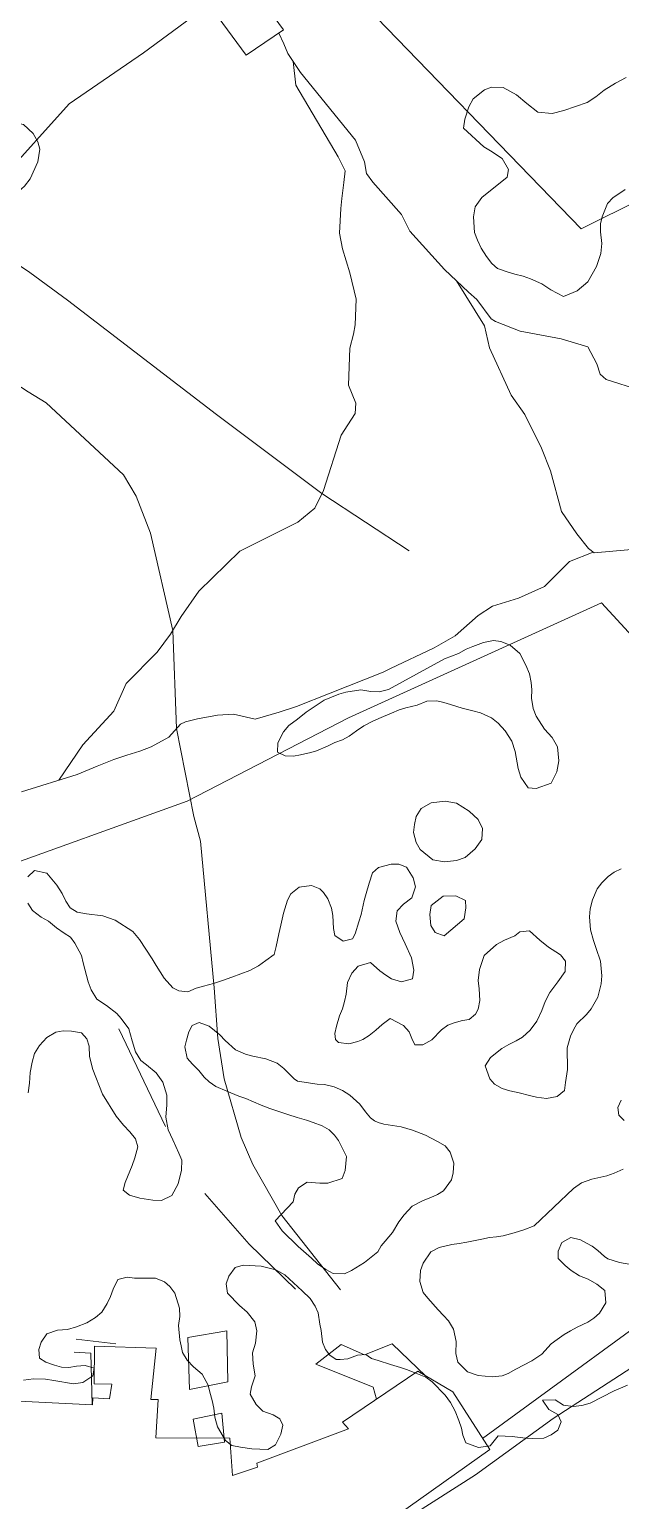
# Model space of a CAD drawing. Header units: metres. Extents: x 4652992 to 4879070, y 2074171 to 2309877.
# Drawn here: x 4654614.6 to 4654655.5, y 2308432.3 to 2308534 of the extents above; entities that cross this region are included whole.
import ezdxf

# ---------------------------------------------------------------- set-up
doc = ezdxf.new("R2010")
doc.units = ezdxf.units.M
doc.header["$MEASUREMENT"] = 0
doc.linetypes.add('DGN Style 3', pattern=[92.779933, 66.271381, -26.508552])
for name, color, linetype, lineweight in [('Level 1', 2, 'Continuous', 0), ('Level 15', 2, 'Continuous', 0), ('Level 18', 5, 'Continuous', 0), ('Level 19', 38, 'DGN Style 3', 0), ('Level 20', 30, 'DGN Style 3', 0), ('Level 30', 5, 'Continuous', 0), ('Level 31', 38, 'Continuous', 0), ('Level 35', 4, 'Continuous', 0), ('Level 37', 3, 'Continuous', 0), ('Level 40', 1, 'Continuous', 0)]:
    doc.layers.add(name, color=color, linetype=linetype, lineweight=lineweight)

msp = doc.modelspace()

# ---------------------------------------------------------------- linework, layer by layer
at = {"layer": 'Level 1'}
for points in [[(4654640.918889, 2308497.941897, 1349.38), (4654634.874486, 2308501.895744, 1346.401391), (4654627.589277, 2308507.361797, 1342.801391), (4654617.275743, 2308515.276499, 1340.081391), (4654614.664328, 2308517.178478, 1339.681391), (4654613.540801, 2308517.937957, 1339.321391), (4654611.634363, 2308519.231355, 1338.801391), (4654607.813002, 2308521.911386, 1337.081391), (4654606.020151, 2308522.784246, 1335.001391), (4654603.651243, 2308523.262902, 1334.241391), (4654600.90286, 2308523.152749, 1334.001391), (4654598.983093, 2308522.834039, 1333.681391), (4654597.451358, 2308522.492874, 1333.481391), (4654594.750464, 2308522.067803, 1333.241391), (4654581.886793, 2308521.313005, 1331.527648)], [(4654636.152507, 2308446.842429, 1355.727648), (4654632.099934, 2308451.976918, 1352.687648), (4654630.108067, 2308455.508641, 1351.287648), (4654629.291321, 2308457.377079, 1350.647648), (4654628.102958, 2308461.425869, 1349.807648), (4654627.683525, 2308464.21216, 1349.287648), (4654627.428562, 2308467.715531, 1349.087648), (4654626.485573, 2308477.856351, 1348.127648), (4654626.00431, 2308479.55865, 1347.807648), (4654624.82237, 2308485.654076, 1347.723499), (4654624.561621, 2308492.430499, 1346.072924), (4654623.022277, 2308499.15682, 1343.752924), (4654622.023072, 2308501.72283, 1342.912924), (4654621.146909, 2308503.196474, 1342.112924), (4654615.811594, 2308508.167677, 1340.072924), (4654614.556418, 2308508.938991, 1339.712924), (4654612.306245, 2308510.394363, 1339.192924), (4654610.003584, 2308511.892364, 1338.392924), (4654608.634323, 2308512.844946, 1337.832924), (4654606.78816, 2308514.432963, 1337.592924), (4654605.959813, 2308515.300669, 1337.352924), (4654603.024529, 2308518.673959, 1336.742105), (4654600.191287, 2308523.034617, 1333.882781)]]:
    msp.add_polyline3d(points, dxfattribs=at)
at = {"layer": 'Level 15'}
msp.add_line((4654624.050388, 2308458.125579, 1350.963022), (4654620.828262, 2308464.887185, 1349.813022), dxfattribs=at)
at = {"layer": 'Level 15', "extrusion": (-0.62576215460465, -0.1792740773773232, 0.759132749290304), "elevation": -3325508.634954, "flags": 128}
msp.add_lwpolyline([(-937240.826245, 3880349.163768), (-937244.708117, 3880346.229531), (-937248.918604, 3880343.602544)], dxfattribs=at)
at = {"layer": 'Level 18', "color": 30}
msp.add_polyline3d([(4654610.684276, 2308424.864262, 1360.493328), (4654620.320727, 2308424.891226, 1360.953328), (4654623.939587, 2308425.403316, 1361.473328), (4654626.979619, 2308425.898949, 1361.803328), (4654633.511497, 2308427.175664, 1362.343328), (4654634.623762, 2308427.530289, 1362.543328), (4654635.942962, 2308428.0824, 1362.683328), (4654638.305105, 2308429.44857, 1363.053328), (4654645.488766, 2308434.056649, 1363.693328), (4654650.872539, 2308437.94255, 1364.353328), (4654657.15504, 2308442.026004, 1365.193328), (4654664.050952, 2308446.492902, 1365.873328), (4654671.664163, 2308451.391196, 1366.553328), (4654680.604705, 2308457.721242, 1367.533328), (4654685.684267, 2308461.251091, 1368.073328), (4654688.378685, 2308462.748909, 1368.423328), (4654691.740101, 2308464.696694, 1368.883328), (4654693.820288, 2308465.772245, 1369.003328), (4654698.3245, 2308467.896522, 1369.433328), (4654704.243612, 2308470.162426, 1369.873328), (4654711.173626, 2308472.360069, 1370.433328), (4654717.8439, 2308474.613328, 1371.103328)], dxfattribs=at)
at = {"layer": 'Level 19', "linetype": 'DGN Style 3'}
msp.add_polyline3d([(4654663.443091, 2308553.274634, 1337.00586), (4654653.741143, 2308548.528135, 1339.086649), (4654647.710481, 2308545.601981, 1340.809474), (4654641.367887, 2308543.094602, 1342.278444), (4654634.270527, 2308540.239329, 1344.639577), (4654630.855038, 2308537.790106, 1345.340494), (4654630.178793, 2308537.231484, 1345.520494), (4654630.146559, 2308537.056397, 1345.530494), (4654630.207287, 2308536.67132, 1345.560494), (4654630.456433, 2308536.356432, 1345.590494), (4654632.218758, 2308533.958315, 1345.760494), (4654629.625973, 2308532.214088, 1345.750494), (4654623.251076, 2308540.922701, 1344.592695), (4654618.239334, 2308547.03497, 1343.687195), (4654614.314456, 2308552.835131, 1342.545353)], dxfattribs=at)
at = {"layer": 'Level 20', "linetype": 'Continuous'}
for points in [[(4654627.068338, 2308535.70802, 1345.28598), (4654622.537691, 2308532.385446, 1344.36598), (4654617.395355, 2308528.861538, 1341.64598), (4654612.657351, 2308523.600942, 1338.94598), (4654611.736938, 2308523.148876, 1338.48598), (4654611.110274, 2308522.950766, 1338.30598), (4654608.62723, 2308522.681764, 1337.763945)], [(4654656.869579, 2308509.043445, 1353), (4654654.543027, 2308509.787896, 1352.48), (4654654.127934, 2308510.151946, 1352.25), (4654653.896632, 2308510.864868, 1352), (4654653.270514, 2308512.045283, 1351.5), (4654651.420703, 2308512.609309, 1351), (4654648.590015, 2308513.141528, 1350.25), (4654646.891444, 2308513.790182, 1350.04), (4654646.57579, 2308513.975705, 1350), (4654645.591474, 2308515.309464, 1349.67), (4654645.012552, 2308515.815605, 1349.54), (4654643.359764, 2308517.394999, 1349), (4654640.965055, 2308520.054878, 1348.27), (4654640.379221, 2308521.196258, 1348), (4654638.391551, 2308523.425116, 1347.58), (4654637.951386, 2308524.038832, 1347.44), (4654637.82524, 2308524.829315, 1347.3), (4654637.20375, 2308526.329058, 1347), (4654633.39049, 2308531.026741, 1346.24), (4654632.516834, 2308532.333126, 1346), (4654632.248537, 2308533.001497, 1345.83), (4654631.893393, 2308533.739434, 1345.759239)], [(4654616.667104, 2308482.07119, 1347.703978), (4654618.344572, 2308484.534259, 1347.321391), (4654620.490153, 2308486.84572, 1347.041391), (4654621.328825, 2308488.756529, 1346.741391), (4654623.473207, 2308490.928843, 1346.301391), (4654624.403983, 2308492.169307, 1346.081391), (4654625.148729, 2308493.403285, 1346.041391), (4654626.351484, 2308495.1584, 1345.821391), (4654629.200821, 2308497.922694, 1345.921391), (4654633.213285, 2308499.925866, 1346.741391), (4654634.386315, 2308500.881926, 1346.401391), (4654634.97434, 2308502.103118, 1346.401391), (4654636.209735, 2308505.942271, 1346.961391), (4654636.679113, 2308506.646836, 1347.201391), (4654637.16883, 2308507.439967, 1347.421391), (4654637.210915, 2308508.158918, 1347.761391), (4654636.710969, 2308509.397082, 1347.801391), (4654636.808121, 2308511.962913, 1348.001391), (4654637.057776, 2308512.916061, 1348.261391), (4654637.174232, 2308513.557072, 1348.461391), (4654637.24505, 2308515.338609, 1348.481391), (4654636.804035, 2308517.16819, 1348.441391), (4654636.29303, 2308518.826942, 1348.361391), (4654636.095157, 2308519.90725, 1348.161391), (4654636.19299, 2308521.605534, 1347.941391), (4654636.260996, 2308522.303426, 1347.661391), (4654636.391219, 2308523.406156, 1347.321391), (4654636.486344, 2308524.222134, 1346.961391), (4654635.998654, 2308525.178857, 1346.981391), (4654633.060837, 2308530.131752, 1346.101391), (4654632.893536, 2308531.769841, 1346.103483)], [(4654656.294173, 2308498.023324, 1354), (4654653.698045, 2308497.80094, 1353.46), (4654653.316529, 2308498.10025, 1353.45), (4654652.505327, 2308499.112218, 1353.37), (4654651.44728, 2308500.654486, 1353), (4654650.688909, 2308503.483836, 1352.24), (4654650.055519, 2308505.044582, 1352), (4654648.909898, 2308507.368575, 1351.16), (4654647.972922, 2308508.701925, 1351), (4654646.471279, 2308511.986147, 1350.26), (4654646.124552, 2308513.501532, 1350), (4654644.178554, 2308516.612568, 1349.267516)], [(4654653.633631, 2308497.851475, 1353.458312), (4654651.993593, 2308497.193844, 1353.288312), (4654650.274037, 2308495.464213, 1353), (4654648.471472, 2308494.670547, 1352.41), (4654646.668878, 2308494.110069, 1352.3), (4654645.675252, 2308493.478089, 1352), (4654644.100179, 2308492.068072, 1351.29), (4654642.628275, 2308491.23875, 1351), (4654639.607939, 2308489.813201, 1350.18), (4654639.123396, 2308489.538797, 1350), (4654635.447582, 2308488.087366, 1349), (4654633.110645, 2308487.183251, 1348.34), (4654631.916589, 2308486.787221, 1348.29), (4654630.263937, 2308486.301258, 1348), (4654628.770893, 2308486.645778, 1347.77), (4654627.659536, 2308486.573957, 1347.78), (4654626.261791, 2308486.330566, 1347.78), (4654625.440045, 2308486.11094, 1347.76), (4654625.087561, 2308485.953589, 1347.74), (4654624.284016, 2308485.046047, 1347.69), (4654623.074082, 2308484.381387, 1347.66), (4654622.286618, 2308484.076659, 1347.64), (4654621.386786, 2308483.819423, 1347.62), (4654620.489655, 2308483.507197, 1347.61), (4654619.322043, 2308483.058842, 1347.68), (4654617.947682, 2308482.468381, 1347.551448), (4654614.085714, 2308481.270531, 1348.011448)]]:
    msp.add_polyline3d(points, dxfattribs=at)
at = {"layer": 'Level 30', "color": 1}
for points in [[(4654612.479078, 2308439.216521, 1358.431123), (4654618.994836, 2308438.88805, 1362.571123), (4654619.02278, 2308439.367072, 1362.541123), (4654620.178311, 2308439.308778, 1362.461123), (4654620.345997, 2308440.326214, 1357.721123), (4654619.121281, 2308440.346294, 1357.731123), (4654619.143041, 2308442.948578, 1357.781123), (4654623.418094, 2308442.81255, 1357.671123), (4654623.030799, 2308439.250406, 1362.671123), (4654623.537297, 2308439.255485, 1362.661123), (4654623.398225, 2308436.60257, 1362.701123), (4654628.512826, 2308436.574515, 1362.611123), (4654628.700117, 2308433.995615, 1364.231123), (4654630.412494, 2308434.583342, 1364.291123), (4654630.36322, 2308434.859149, 1364.261123), (4654636.718432, 2308437.225097, 1364.861123), (4654636.29569, 2308437.679496, 1364.881123), (4654641.50231, 2308441.208689, 1364.811123)], [(4654641.50231, 2308441.208689, 1364.811123), (4654643.924394, 2308439.779979, 1365.141123), (4654646.49233, 2308435.788831, 1365.201123), (4654639.242552, 2308430.666708, 1364.691123), (4654633.32328, 2308427.805639, 1364.241123), (4654630.527699, 2308426.904517, 1364.121123), (4654629.273393, 2308426.764217, 1362.791123), (4654629.281602, 2308427.027699, 1362.731123), (4654622.96464, 2308426.586026, 1362.681123), (4654618.826933, 2308426.533461, 1362.601123), (4654618.81608, 2308426.649463, 1362.591123), (4654611.95355, 2308426.620319, 1362.441123)]]:
    msp.add_polyline3d(points, dxfattribs=at)
at = {"layer": 'Level 31'}
msp.add_polyline3d([(4654638.652142, 2308439.276765, 1362.041123), (4654638.420263, 2308440.099472, 1361.721123), (4654634.448622, 2308441.708849, 1358.981123), (4654636.203838, 2308443.067961, 1358.911123), (4654637.810503, 2308442.352143, 1360.381123), (4654639.734951, 2308443.106595, 1360.581123), (4654642.071178, 2308440.873132, 1362.281123)], dxfattribs=at)
for points in [[(4654625.718265, 2308439.935685, 1357.151123), (4654625.595915, 2308443.54396, 1355.931123), (4654628.292347, 2308444.009282, 1356.201123), (4654628.373336, 2308440.486574, 1357.361123)], [(4654628.135732, 2308436.311128, 1359.041123), (4654626.324679, 2308436.008905, 1359.081123), (4654625.967381, 2308437.903348, 1358.081123), (4654627.95043, 2308438.322119, 1358.061123)]]:
    msp.add_3dface(points, dxfattribs=at)
at = {"layer": 'Level 35'}
msp.add_line((4654617.880141, 2308443.423021, 1355.955306), (4654620.613506, 2308443.106675, 1355.895306), dxfattribs=at)
at = {"layer": 'Level 35', "extrusion": (0.0098454798127559, -0.1596968267007239, 0.9871170093099276), "elevation": -321485.424788, "flags": 128}
msp.add_lwpolyline([(4787846.38171, 1991869.465895), (4787846.505593, 1991873.090894), (4787845.365491, 1991873.215894)], dxfattribs=at)
at = {"layer": 'Level 35'}
msp.add_polyline3d([(4654670.277943, 2308454.127203, 1368.473022), (4654666.435509, 2308450.591051, 1368.163022), (4654666.141801, 2308450.881231, 1368.193022), (4654661.161009, 2308448.179584, 1367.923022), (4654661.265954, 2308447.725485, 1367.943022), (4654645.994425, 2308436.562686, 1365.093022)], dxfattribs=at)
at = {"layer": 'Level 37'}
for points in [[(4654715.798858, 2308576.817347, 1337.563945), (4654711.345647, 2308573.502421, 1337.883945), (4654709.207432, 2308572.718928, 1338.483945), (4654706.931614, 2308572.858057, 1338.843945), (4654705.028791, 2308573.108243, 1339.323945), (4654703.450501, 2308573.256669, 1340.003945), (4654701.235341, 2308572.968133, 1340.483945), (4654699.094687, 2308572.312737, 1340.483945), (4654696.727214, 2308571.35535, 1340.483945), (4654692.196271, 2308569.364764, 1340.203945), (4654684.820934, 2308563.489647, 1339.523945), (4654676.156359, 2308555.978516, 1339.683945), (4654664.74321, 2308548.612613, 1339.923945), (4654655.423587, 2308545.165321, 1341.523945), (4654646.694809, 2308541.814078, 1342.963945), (4654636.560748, 2308537.011267, 1345.403945), (4654652.807766, 2308520.214215, 1351.883945), (4654665.568296, 2308526.556511, 1351.203945), (4654679.553024, 2308512.734137, 1355.883945), (4654698.929764, 2308521.479197, 1355.843945), (4654710.063617, 2308530.117156, 1359.403945), (4654719.397163, 2308535.985305, 1357.883945), (4654724.878964, 2308539.652861, 1355.883945)], [(4654673.892255, 2308474.710178, 1367.243809), (4654660.904859, 2308487.082195, 1358.443809), (4654654.208525, 2308494.349081, 1354.923809), (4654636.702766, 2308486.397032, 1350.003809), (4654625.547083, 2308480.618875, 1349.123809), (4654611.441432, 2308475.566449, 1349.043809), (4654602.388905, 2308471.546617, 1348.740421), (4654588.369588, 2308466.875486, 1351.220421)]]:
    msp.add_polyline3d(points, dxfattribs=at)
at = {"layer": 'Level 40', "color": 3}
for points in [[(4654644.676965, 2308527.178642, 1350.620038), (4654644.752936, 2308527.779981, 1350.520038), (4654645.032883, 2308528.654118, 1350.460038), (4654645.344284, 2308529.188854, 1350.440038), (4654646.119011, 2308529.829595, 1350.400038), (4654646.611186, 2308529.992734, 1350.360038), (4654647.407505, 2308529.979421, 1350.340038), (4654648.326899, 2308529.480241, 1350.400038), (4654649.050726, 2308528.880678, 1350.560038), (4654649.804418, 2308528.274676, 1350.620038), (4654650.799345, 2308528.171022, 1350.580038), (4654651.603061, 2308528.393699, 1350.560038), (4654653.219917, 2308528.947894, 1350.540038), (4654653.82749, 2308529.339574, 1350.480038), (4654654.389254, 2308529.804488, 1350.420038), (4654655.188913, 2308530.281463, 1350.380038), (4654655.922901, 2308530.677565, 1350.300038)], [(4654607.790869, 2308524.771405, 1343.050038), (4654607.908499, 2308525.288265, 1343.110038), (4654608.078271, 2308525.825797, 1343.070038), (4654608.58561, 2308527.151786, 1342.990038), (4654608.968892, 2308527.515804, 1342.970038), (4654609.425322, 2308527.784351, 1342.950038), (4654610.047568, 2308528.017217, 1342.950038), (4654610.69082, 2308528.13394, 1342.910038), (4654611.247332, 2308528.077972, 1342.890038), (4654614.228575, 2308527.420513, 1342.810038), (4654614.908645, 2308526.795786, 1342.770038), (4654615.220014, 2308526.218506, 1342.770038), (4654615.357411, 2308525.710554, 1342.750038), (4654615.223964, 2308524.846281, 1342.710038), (4654614.687466, 2308523.670082, 1342.710038), (4654614.299735, 2308523.147559, 1342.710038), (4654613.886304, 2308522.790028, 1342.710038), (4654613.449644, 2308522.469389, 1342.710038), (4654612.518251, 2308521.920336, 1342.710038), (4654612.042052, 2308521.703882, 1342.710038), (4654610.967578, 2308521.568328, 1342.710038), (4654609.960073, 2308521.657556, 1342.710038), (4654608.975305, 2308522.124601, 1342.710038), (4654607.790869, 2308524.771405, 1343.050038)], [(4654655.845542, 2308522.933152, 1352.640038), (4654655.415123, 2308522.629984, 1352.540038), (4654655.010074, 2308522.368864, 1352.380038), (4654654.618506, 2308521.962286, 1352.360038), (4654654.261434, 2308521.025584, 1352.480038), (4654654.150092, 2308520.542745, 1352.580038), (4654654.151245, 2308520.003971, 1352.700038), (4654654.231114, 2308519.194802, 1352.820038), (4654654.16413, 2308518.496491, 1352.860038), (4654653.862293, 2308517.595397, 1352.880038), (4654653.257901, 2308516.537793, 1352.900038), (4654652.519997, 2308515.920791, 1352.900038), (4654651.596389, 2308515.518059, 1352.880038), (4654650.6999, 2308515.980622, 1352.840038), (4654650.090597, 2308516.397102, 1352.580038), (4654649.292686, 2308516.743376, 1352.300038), (4654648.787468, 2308516.931506, 1352.100038), (4654648.223537, 2308517.06894, 1351.900038), (4654647.752676, 2308517.202145, 1351.780038), (4654647.015507, 2308517.471966, 1351.700038), (4654646.623223, 2308517.809974, 1351.620038), (4654646.250801, 2308518.302089, 1351.460038), (4654645.895776, 2308518.869647, 1351.300038), (4654645.630342, 2308519.417888, 1351.200038), (4654645.424636, 2308519.953251, 1351.160038), (4654645.359122, 2308521.028587, 1351.160038), (4654645.470902, 2308521.717239, 1351.160038), (4654645.936553, 2308522.377105, 1351.160038), (4654647.685051, 2308523.774058, 1351.160038), (4654647.7919, 2308524.305383, 1351.180038), (4654647.340762, 2308525.067894, 1351.160038), (4654646.524878, 2308525.608111, 1351.140038), (4654646.066921, 2308525.865246, 1351.120038), (4654644.676965, 2308527.178642, 1350.620038)], [(4654643.360241, 2308490.475233, 1354.480038), (4654644.320029, 2308490.841281, 1354.480038), (4654644.850804, 2308491.144858, 1354.480038), (4654645.321682, 2308491.322085, 1354.460038), (4654646.06066, 2308491.596374, 1354.480038), (4654646.736337, 2308491.729576, 1354.520038), (4654647.243918, 2308491.666868, 1354.560038), (4654647.907626, 2308491.415902, 1354.600038), (4654648.558353, 2308490.842865, 1354.720038), (4654648.983481, 2308490.024403, 1355.000038), (4654649.230037, 2308489.429964, 1355.180038), (4654649.338127, 2308488.834352, 1355.400038), (4654649.390097, 2308488.328153, 1355.600038), (4654649.366531, 2308487.760843, 1355.580038), (4654649.49127, 2308487.037896, 1355.700038), (4654649.704154, 2308486.497104, 1355.840038), (4654650.279982, 2308485.599837, 1356.040038), (4654650.806873, 2308485.022482, 1356.320038), (4654651.167051, 2308484.388147, 1356.720038), (4654651.266576, 2308483.423106, 1356.900038), (4654651.133429, 2308482.64731, 1356.980038), (4654650.741385, 2308481.88076, 1356.980038), (4654649.701645, 2308481.500961, 1356.900038), (4654649.146773, 2308481.558365, 1356.780038), (4654648.642704, 2308482.30098, 1356.540038), (4654648.454662, 2308482.882839, 1356.420038), (4654648.235077, 2308484.059325, 1356.120038), (4654648.004534, 2308484.789548, 1355.900038), (4654647.552169, 2308485.490109, 1355.580038), (4654647.076984, 2308486.02541, 1355.280038), (4654646.611639, 2308486.403899, 1355.100038), (4654645.844523, 2308486.738973, 1355.080038), (4654645.310078, 2308486.884803, 1355.080038), (4654644.582059, 2308487.056777, 1354.480038), (4654643.768662, 2308487.324452, 1353.960038), (4654643.30736, 2308487.454559, 1353.460038), (4654642.82462, 2308487.558334, 1353.240038), (4654642.143518, 2308487.534587, 1353.220038), (4654641.469863, 2308487.277194, 1352.700038), (4654640.689393, 2308487.089173, 1352.500038), (4654640.210696, 2308486.944566, 1352.400038), (4654639.696943, 2308486.714677, 1352.300038), (4654639.139305, 2308486.494223, 1352.140038), (4654638.437403, 2308486.181024, 1351.980038), (4654637.775983, 2308485.843653, 1351.800038), (4654637.267656, 2308485.504311, 1351.680038), (4654636.763744, 2308485.117611, 1351.620038), (4654636.293876, 2308484.878288, 1351.620038), (4654635.772304, 2308484.68102, 1351.640038), (4654635.255147, 2308484.436393, 1351.480038), (4654634.491327, 2308484.121036, 1351.020038), (4654634.110614, 2308484.001773, 1350.580038), (4654633.398872, 2308483.845386, 1350.480038), (4654632.912355, 2308483.7334, 1350.000038), (4654632.336046, 2308483.764472, 1349.980038), (4654631.810804, 2308484.016611, 1350.020038), (4654631.836764, 2308484.660754, 1350.160038), (4654632.21418, 2308485.430448, 1350.420038), (4654632.58984, 2308485.860189, 1350.620038), (4654633.180513, 2308486.290116, 1350.800038), (4654633.784803, 2308486.778995, 1350.920038), (4654635.035885, 2308487.608389, 1351.040038), (4654636.038549, 2308488.027098, 1351.200038), (4654636.531874, 2308488.16856, 1351.380038), (4654637.564433, 2308488.317859, 1351.680038), (4654638.262184, 2308488.21427, 1351.880038), (4654638.841898, 2308488.197935, 1352.040038), (4654639.473689, 2308488.34057, 1352.180038), (4654643.360241, 2308490.475233, 1354.480038)], [(4654641.669774, 2308477.296404, 1356.980038), (4654641.396047, 2308477.772528, 1356.980038), (4654641.202657, 2308478.463241, 1356.960038), (4654641.28478, 2308479.01749, 1356.900038), (4654641.399564, 2308479.58018, 1356.900038), (4654641.740564, 2308480.125191, 1356.840038), (4654642.430213, 2308480.518026, 1356.840038), (4654643.393979, 2308480.635589, 1356.840038), (4654644.187246, 2308480.480646, 1356.840038), (4654645.059677, 2308479.937743, 1356.880038), (4654645.681048, 2308479.371487, 1356.880038), (4654645.982633, 2308478.750271, 1356.880038), (4654645.929373, 2308477.988888, 1356.880038), (4654645.484588, 2308477.327063, 1356.900038), (4654644.779922, 2308476.736519, 1356.900038), (4654644.193053, 2308476.52254, 1356.900038), (4654643.345298, 2308476.441883, 1356.900038), (4654642.548626, 2308476.582101, 1356.900038), (4654641.669774, 2308477.296404, 1356.980038)], [(4654614.532131, 2308475.404128, 1351.050038), (4654614.996093, 2308475.83833, 1351.010038), (4654615.849704, 2308475.655381, 1350.970038), (4654616.538765, 2308474.821591, 1350.990038), (4654616.909484, 2308474.254238, 1351.010038), (4654617.167794, 2308473.726224, 1351.010038), (4654617.471716, 2308473.264669, 1351.050038), (4654617.949206, 2308472.964122, 1351.110038), (4654618.585797, 2308472.827686, 1351.110038), (4654619.723178, 2308472.690647, 1351.070038), (4654620.567911, 2308472.402873, 1351.050038), (4654621.800039, 2308471.620406, 1351.050038), (4654622.249768, 2308471.066614, 1351.030038), (4654623.124799, 2308469.720314, 1351.090038), (4654623.399785, 2308469.26496, 1351.130038), (4654623.695909, 2308468.83557, 1351.190038), (4654623.97423, 2308468.394748, 1351.270038), (4654624.563096, 2308467.719654, 1351.470038), (4654624.988257, 2308467.521804, 1351.170038), (4654625.594785, 2308467.452798, 1351.250038), (4654626.181208, 2308467.693038, 1351.610038), (4654626.683078, 2308467.829425, 1351.810038), (4654627.378575, 2308468.015795, 1352.030038), (4654627.990599, 2308468.235301, 1352.230038), (4654628.634894, 2308468.463138, 1352.510038), (4654629.88008, 2308468.928114, 1353.670038), (4654630.483178, 2308469.241014, 1353.730038), (4654631.00614, 2308469.601583, 1353.650038), (4654631.574712, 2308470.028611, 1353.650038), (4654631.715916, 2308470.577728, 1353.770038), (4654631.904892, 2308471.467283, 1353.710038), (4654632.041633, 2308472.063097, 1353.510038), (4654632.217269, 2308472.894524, 1353.410038), (4654632.496388, 2308473.780007, 1353.410038), (4654632.733325, 2308474.217125, 1353.470038), (4654633.311903, 2308474.687749, 1353.590038), (4654634.156542, 2308474.796413, 1353.770038), (4654634.740852, 2308474.564454, 1354.390038), (4654634.986854, 2308474.313521, 1354.770038), (4654635.294111, 2308473.866498, 1354.950038), (4654635.529075, 2308473.236759, 1354.950038), (4654635.621567, 2308472.71379, 1354.950038), (4654635.674084, 2308471.818218, 1355.010038), (4654635.762113, 2308471.341946, 1355.210038), (4654636.342007, 2308470.958465, 1355.510038), (4654636.998562, 2308471.107439, 1355.670038), (4654637.183217, 2308471.449035, 1356.070038), (4654637.434528, 2308472.27949, 1356.390038), (4654637.580194, 2308472.78191, 1356.390038), (4654637.803649, 2308473.755557, 1356.390038), (4654637.94598, 2308474.243444, 1356.350038), (4654638.141673, 2308474.963845, 1356.190038), (4654638.380771, 2308475.674943, 1356.150038), (4654638.799121, 2308476.042686, 1356.350038), (4654639.670441, 2308476.267606, 1356.530038), (4654640.185699, 2308476.263903, 1356.590038), (4654640.733274, 2308476.07031, 1356.630038), (4654641.186385, 2308475.33283, 1356.770038), (4654641.345674, 2308474.704064, 1356.830038), (4654641.093236, 2308473.934838, 1356.990038), (4654640.524663, 2308473.50781, 1356.990038), (4654640.082967, 2308473.038343, 1356.970038), (4654639.998555, 2308472.339833, 1357.170038), (4654640.254704, 2308471.537839, 1357.410038), (4654640.636603, 2308470.754634, 1357.610038), (4654641.068623, 2308469.792972, 1357.750038), (4654641.235756, 2308468.933822, 1357.830038), (4654641.145754, 2308468.343238, 1357.830038), (4654640.371247, 2308468.143308, 1357.610038), (4654639.690125, 2308468.350276, 1357.310038), (4654639.292772, 2308468.603154, 1357.130038), (4654638.890956, 2308468.902728, 1356.950038), (4654638.23534, 2308469.4854, 1356.710038), (4654637.371818, 2308469.228315, 1356.450038), (4654636.955722, 2308468.738114, 1356.430038), (4654636.639823, 2308468.089217, 1356.430038), (4654636.561, 2308467.282781, 1356.370038), (4654636.44427, 2308466.774159, 1356.250038), (4654636.298604, 2308466.271739, 1356.230038), (4654636.080598, 2308465.784823, 1356.230038), (4654635.888239, 2308465.078955, 1356.410038), (4654635.771509, 2308464.570334, 1356.610038), (4654635.82614, 2308464.14696, 1356.950038), (4654636.024276, 2308463.952026, 1357.370038), (4654636.728745, 2308463.846783, 1357.390038), (4654637.356364, 2308464.001959, 1357.690038), (4654637.710219, 2308464.154823, 1358.070038), (4654638.134159, 2308464.41464, 1358.590038), (4654638.599248, 2308464.787612, 1358.830038), (4654639.038737, 2308465.181319, 1358.870038), (4654639.60731, 2308465.608347, 1358.990038), (4654640.52443, 2308465.10685, 1359.330038), (4654640.914032, 2308464.687918, 1359.550038), (4654641.09554, 2308464.222105, 1359.990038), (4654641.298185, 2308463.782256, 1360.590038), (4654641.860182, 2308463.783781, 1360.630038), (4654642.484419, 2308464.122645, 1360.770038), (4654643.145296, 2308464.81958, 1361.090038), (4654643.582576, 2308465.137525, 1361.250038), (4654644.015442, 2308465.303949, 1361.670038), (4654644.599657, 2308465.468428, 1361.910038), (4654645.070383, 2308465.535255, 1361.750038), (4654645.503201, 2308465.899897, 1361.270038), (4654645.691191, 2308466.256025, 1360.890038), (4654645.795661, 2308466.843508, 1360.530038), (4654645.752069, 2308467.645687, 1360.530038), (4654645.672918, 2308468.226784, 1360.070038), (4654645.770671, 2308468.983422, 1359.790038), (4654645.941938, 2308469.465108, 1359.730038), (4654646.102072, 2308469.964427, 1359.710038), (4654646.942107, 2308470.714446, 1359.730038), (4654647.512935, 2308471.019016, 1359.810038), (4654648.220645, 2308471.324742, 1360.150038), (4654648.56891, 2308471.585531, 1360.410038), (4654649.223257, 2308471.658745, 1360.710038), (4654649.941208, 2308471.016973, 1360.710038), (4654650.544494, 2308470.536997, 1361.050038), (4654651.044251, 2308470.201185, 1361.410038), (4654651.375934, 2308469.992876, 1361.950038), (4654651.733265, 2308469.565614, 1362.430038), (4654651.692257, 2308468.857801, 1362.870038), (4654651.190528, 2308468.126757, 1362.870038), (4654650.630927, 2308467.408116, 1362.910038), (4654650.321697, 2308466.788283, 1363.030038), (4654650.084808, 2308466.152946, 1363.170038), (4654649.748897, 2308465.416857, 1363.190038), (4654649.284982, 2308464.784437, 1363.110038), (4654648.753143, 2308464.319042, 1362.970038), (4654648.3114, 2308464.047794, 1362.830038), (4654647.800652, 2308463.806582, 1362.630038), (4654647.308834, 2308463.515572, 1362.570038), (4654646.545554, 2308462.901571, 1362.570038), (4654646.156187, 2308462.329408, 1362.770038), (4654646.493601, 2308461.418516, 1363.210038), (4654646.820869, 2308461.058684, 1363.710038), (4654647.345099, 2308460.763368, 1364.330038), (4654647.884877, 2308460.60194, 1364.530038), (4654648.518133, 2308460.450972, 1364.430038), (4654649.223729, 2308460.284499, 1364.710038), (4654649.726773, 2308460.161438, 1365.010038), (4654650.420109, 2308460.073827, 1365.450038), (4654651.149004, 2308460.207298, 1365.810038), (4654651.65637, 2308460.632197, 1365.830038), (4654651.721899, 2308461.182286, 1365.770038), (4654651.853003, 2308462.084245, 1365.450038), (4654651.847084, 2308463.579704, 1364.970038), (4654652.077256, 2308464.384196, 1364.650038), (4654652.267454, 2308464.816084, 1364.310038), (4654652.515523, 2308465.235569, 1364.070038), (4654653.180862, 2308465.885808, 1364.010038), (4654653.497937, 2308466.275256, 1364.010038), (4654653.955134, 2308467.076832, 1363.870038), (4654654.183052, 2308468.003782, 1363.510038), (4654654.230777, 2308468.54244, 1363.310038), (4654654.199493, 2308469.067537, 1363.150038), (4654654.14707, 2308469.566672, 1362.870038), (4654653.846389, 2308470.439197, 1362.630038), (4654653.652621, 2308470.983872, 1362.630038), (4654653.444339, 2308471.729867, 1362.550038), (4654653.391821, 2308472.625439, 1362.210038), (4654653.428414, 2308473.18173, 1361.910038), (4654653.600762, 2308473.800406, 1361.670038), (4654653.914407, 2308474.571761, 1361.670038), (4654654.238151, 2308474.990274, 1361.670038), (4654654.68431, 2308475.413044, 1361.670038), (4654655.089319, 2308475.722659, 1361.670038), (4654655.564461, 2308475.941009, 1361.690038)], [(4654614.547917, 2308460.458838, 1352.750038), (4654614.643462, 2308461.139716, 1352.510038), (4654614.705608, 2308461.873491, 1352.150038), (4654614.836759, 2308462.577231, 1352.050038), (4654614.991304, 2308463.184476, 1352.050038), (4654615.330596, 2308463.736878, 1352.010038), (4654615.850176, 2308464.281135, 1351.990038), (4654616.466615, 2308464.652163, 1351.990038), (4654616.987415, 2308464.738752, 1352.050038), (4654617.560545, 2308464.722645, 1352.170038), (4654618.24721, 2308464.60597, 1352.270038), (4654618.62568, 2308464.204672, 1352.470038), (4654618.779379, 2308463.683832, 1352.630038), (4654618.799578, 2308462.978148, 1352.950038), (4654619.017913, 2308462.07753, 1353.070038), (4654619.701619, 2308460.360571, 1353.070038), (4654620.644575, 2308458.847245, 1353.390038), (4654621.153303, 2308458.21982, 1353.530038), (4654621.594107, 2308457.759421, 1353.730038), (4654621.970369, 2308457.282362, 1354.090038), (4654622.146333, 2308456.726256, 1354.270038), (4654621.940635, 2308455.962259, 1354.290038), (4654621.759362, 2308455.436977, 1354.370038), (4654621.276658, 2308454.259697, 1354.570038), (4654621.124321, 2308453.728213, 1354.690038), (4654621.559535, 2308453.37574, 1355.090038), (4654622.287397, 2308453.174002, 1355.330038), (4654623.168817, 2308453.04608, 1355.510038), (4654623.767547, 2308453.009239, 1355.530038), (4654624.488597, 2308453.373094, 1355.490038), (4654624.94246, 2308454.160138, 1355.190038), (4654625.159244, 2308455.10472, 1354.910038), (4654625.196917, 2308455.798001, 1354.550038), (4654624.975341, 2308456.287648, 1354.330038), (4654624.565587, 2308457.214045, 1353.730038), (4654624.250485, 2308457.891452, 1353.630038), (4654624.090022, 2308458.779666, 1353.570038), (4654624.146579, 2308459.621368, 1353.270038), (4654624.148645, 2308460.291786, 1353.110038), (4654623.872438, 2308461.204807, 1353.030038), (4654623.399316, 2308461.855095, 1352.910038), (4654622.748163, 2308462.39107, 1352.850038), (4654622.346348, 2308462.690644, 1352.770038), (4654621.971166, 2308463.304694, 1352.630038), (4654621.751751, 2308464.068321, 1352.190038), (4654621.513405, 2308464.881747, 1352.130038), (4654620.995751, 2308465.602566, 1352.130038), (4654620.679617, 2308465.944764, 1351.850038), (4654619.985059, 2308466.490042, 1351.450038), (4654619.313895, 2308466.938825, 1351.330038), (4654618.913113, 2308467.573608, 1351.310038), (4654618.708212, 2308468.135916, 1351.270038), (4654618.356236, 2308469.446347, 1351.190038), (4654618.245941, 2308469.957884, 1351.190038), (4654617.790575, 2308470.817822, 1351.190038), (4654617.476648, 2308471.235781, 1351.190038), (4654617.039227, 2308471.512493, 1351.170038), (4654616.51387, 2308471.869039, 1351.250038), (4654615.953987, 2308472.339712, 1351.250038), (4654615.455358, 2308472.614295, 1351.250038), (4654614.859869, 2308473.062106, 1351.250038), (4654614.522549, 2308473.57656, 1351.230038)], [(4654643.340944, 2308471.311267, 1358.780038), (4654642.70316, 2308471.541006, 1358.660038), (4654642.418212, 2308472.034996, 1358.560038), (4654642.333017, 2308472.795208, 1358.440038), (4654642.44339, 2308473.405215, 1358.460038), (4654643.252846, 2308474.050531, 1358.500038), (4654644.137672, 2308474.092312, 1358.560038), (4654644.813531, 2308473.761655, 1358.580038), (4654644.836198, 2308473.262179, 1358.600038), (4654644.721024, 2308472.498639, 1358.640038), (4654643.340944, 2308471.311267, 1358.780038)], [(4654631.649573, 2308451.602499, 1359.480038), (4654632.117134, 2308450.919633, 1359.520038), (4654633.239274, 2308449.835718, 1359.620038), (4654634.164999, 2308449.023899, 1359.740038), (4654634.580384, 2308448.643505, 1359.840038), (4654635.144423, 2308448.24655, 1360.060038), (4654635.659418, 2308447.96743, 1360.260038), (4654636.430703, 2308447.939934, 1360.340038), (4654636.911661, 2308448.174021, 1360.400038), (4654637.817791, 2308448.730814, 1360.700038), (4654638.735317, 2308449.469127, 1361.220038), (4654638.985105, 2308449.890782, 1361.520038), (4654639.25488, 2308450.200836, 1361.960038), (4654639.762002, 2308450.81257, 1362.140038), (4654640.205552, 2308451.545256, 1362.140038), (4654640.573893, 2308452.018129, 1362.600038), (4654641.127972, 2308452.63512, 1362.940038), (4654641.87405, 2308453.026954, 1363.240038), (4654642.40975, 2308453.233966, 1363.460038), (4654642.866067, 2308453.427348, 1363.760038), (4654643.274383, 2308453.677018, 1364.000038), (4654643.833115, 2308454.446315, 1364.200038), (4654643.95889, 2308454.925236, 1364.120038), (4654644.008891, 2308455.604379, 1363.900038), (4654643.74264, 2308456.3667, 1363.460038), (4654643.398853, 2308456.793055, 1362.560038), (4654642.861544, 2308457.107623, 1361.760038), (4654642.043781, 2308457.52835, 1361.240038), (4654641.151049, 2308457.888509, 1361.040038), (4654640.362103, 2308458.103759, 1361.040038), (4654639.157294, 2308458.300913, 1361.040038), (4654638.757243, 2308458.417399, 1360.580038), (4654638.523745, 2308458.528815, 1359.620038), (4654638.237833, 2308458.743458, 1359.100038), (4654637.890675, 2308459.155206, 1358.700038), (4654637.491102, 2308459.670181, 1358.500038), (4654636.796547, 2308460.294433, 1358.480038), (4654636.309565, 2308460.628865, 1358.520038), (4654635.726343, 2308460.876631, 1357.120038), (4654635.046882, 2308461.037731, 1356.160038), (4654634.536063, 2308461.070668, 1355.940038), (4654633.179229, 2308461.269777, 1355.920038), (4654632.955844, 2308461.425014, 1355.300038), (4654632.657731, 2308461.718927, 1354.560038), (4654632.252459, 2308462.143142, 1353.980038), (4654631.790119, 2308462.518279, 1353.740038), (4654631.0035, 2308462.809682, 1353.700038), (4654630.088215, 2308463.006044, 1353.660038), (4654629.597622, 2308463.126625, 1352.860038), (4654628.908287, 2308463.443148, 1352.480038), (4654628.173518, 2308464.091357, 1352.340038), (4654627.80509, 2308464.477007, 1352.240038), (4654627.085893, 2308465.060553, 1352.200038), (4654626.386445, 2308465.333254, 1352.200038), (4654625.894329, 2308465.116892, 1352.280038), (4654625.670227, 2308464.674396, 1352.400038), (4654625.509698, 2308464.110949, 1352.500038), (4654625.383923, 2308463.632027, 1352.680038), (4654625.556262, 2308462.859193, 1353.140038), (4654625.917948, 2308462.444329, 1353.440038), (4654626.363433, 2308461.996156, 1353.780038), (4654626.732905, 2308461.54896, 1354.260038), (4654627.071233, 2308461.231089, 1354.800038), (4654627.529159, 2308460.90289, 1355.060038), (4654628.309035, 2308460.582274, 1355.020038), (4654629.129125, 2308460.237699, 1355.100038), (4654629.606234, 2308460.05869, 1355.200038), (4654630.67435, 2308459.599583, 1355.640038), (4654631.278842, 2308459.377914, 1355.900038), (4654632.526996, 2308458.972165, 1356.340038), (4654633.163916, 2308458.75887, 1356.660038), (4654633.804208, 2308458.560182, 1356.940038), (4654634.270159, 2308458.398897, 1357.180038), (4654634.903708, 2308458.170994, 1357.360038), (4654635.375118, 2308457.901225, 1357.280038), (4654635.746917, 2308457.530182, 1357.300038), (4654636.028175, 2308457.163233, 1357.520038), (4654636.242251, 2308456.703384, 1357.920038), (4654636.582427, 2308456.063177, 1358.220038), (4654636.479532, 2308455.088773, 1358.240038), (4654636.275417, 2308454.534676, 1358.280038), (4654635.289099, 2308454.225043, 1358.220038), (4654634.73911, 2308454.220393, 1358.060038), (4654633.854969, 2308454.28743, 1358.020038), (4654633.246387, 2308453.896758, 1358.100038), (4654632.993229, 2308453.460496, 1358.320038), (4654632.883026, 2308452.916913, 1358.520038), (4654631.649573, 2308451.602499, 1359.480038)], [(4654655.581609, 2308459.943395, 1368.550038), (4654655.3458, 2308459.445048, 1368.170038), (4654655.409356, 2308458.928281, 1368.090038), (4654655.776693, 2308458.544615, 1368.150038)], [(4654655.716285, 2308455.172763, 1368.030038), (4654655.094255, 2308454.90966, 1367.910038), (4654654.58238, 2308454.729677, 1367.850038), (4654653.541906, 2308454.49527, 1367.830038), (4654652.829734, 2308454.23624, 1367.810038), (4654652.271167, 2308453.852808, 1367.770038), (4654649.566406, 2308451.261158, 1367.750038), (4654648.850898, 2308450.987597, 1367.750038), (4654648.163199, 2308450.769063, 1367.750038), (4654647.406495, 2308450.580564, 1367.750038), (4654646.946902, 2308450.496104, 1367.310038), (4654646.465043, 2308450.446909, 1366.610038), (4654645.937572, 2308450.331256, 1366.350038), (4654644.903769, 2308450.125912, 1365.750038), (4654644.368501, 2308450.042424, 1365.530038), (4654643.85437, 2308449.984899, 1365.090038), (4654642.98305, 2308449.759978, 1364.390038), (4654642.412223, 2308449.455408, 1364.170038), (4654641.868217, 2308448.672438, 1364.170038), (4654641.693615, 2308448.176219, 1364.210038), (4654641.642601, 2308447.424811, 1364.350038), (4654641.876485, 2308446.658082, 1364.630038), (4654642.208215, 2308446.251554, 1364.750038), (4654642.92175, 2308445.45826, 1364.930038), (4654643.289086, 2308445.074594, 1365.010038), (4654643.641955, 2308444.694029, 1365.030038), (4654643.980403, 2308444.118346, 1365.050038), (4654644.162004, 2308443.256095, 1365.050038), (4654644.141054, 2308442.437256, 1365.050038), (4654644.274742, 2308441.829223, 1365.090038), (4654644.942618, 2308441.167689, 1365.250038), (4654645.674942, 2308440.919254, 1365.430038), (4654646.65651, 2308440.830856, 1365.670038), (4654647.354262, 2308440.894767, 1366.330038), (4654647.754856, 2308441.05286, 1366.810038), (4654648.278944, 2308441.3522, 1366.890038), (4654649.384994, 2308441.938477, 1366.890038), (4654650.097119, 2308442.395726, 1366.890038), (4654650.72906, 2308443.098863, 1367.090038), (4654651.148537, 2308443.405377, 1367.210038), (4654651.635892, 2308443.743084, 1367.270038), (4654652.077635, 2308444.014332, 1367.410038), (4654652.527176, 2308444.253416, 1367.510038), (4654653.273828, 2308444.596537, 1368.010038), (4654653.68997, 2308444.888519, 1368.250038), (4654654.087182, 2308445.230299, 1368.250038), (4654654.5099, 2308445.947783, 1368.250038), (4654654.447378, 2308446.799759, 1368.170038), (4654653.895293, 2308447.238268, 1367.970038), (4654653.28759, 2308447.566721, 1367.870038), (4654652.692148, 2308447.816313, 1367.810038), (4654652.108919, 2308448.185262, 1367.730038), (4654651.702641, 2308448.531534, 1367.610038), (4654651.218434, 2308449.001235, 1367.490038), (4654651.227218, 2308449.502498, 1367.470038), (4654651.460772, 2308450.123303, 1367.450038), (4654652.099477, 2308450.459066, 1367.510038), (4654652.761669, 2308450.301896, 1367.710038), (4654653.176825, 2308450.060449, 1367.950038), (4654653.569716, 2308449.854269, 1368.250038), (4654653.971531, 2308449.554695, 1368.470038), (4654654.411208, 2308449.155525, 1368.470038), (4654654.64495, 2308448.983454, 1368.930038), (4654655.45295, 2308448.734047, 1369.230038), (4654656.782877, 2308448.509999, 1369.290038)], [(4654656.023638, 2308440.241218, 1367.630038), (4654655.097828, 2308439.845014, 1367.490038), (4654653.434292, 2308439.012294, 1367.130038), (4654652.846741, 2308438.833283, 1367.030038), (4654652.253601, 2308438.762198, 1367.010038), (4654651.592536, 2308438.858139, 1366.910038), (4654651.009307, 2308439.227088, 1366.790038), (4654650.126807, 2308439.21802, 1366.690038), (4654650.567658, 2308438.559402, 1366.710038), (4654651.186493, 2308438.213315, 1366.690038), (4654651.422537, 2308437.720567, 1366.710038), (4654651.198988, 2308437.143358, 1366.630038), (4654650.729437, 2308436.817083, 1366.630038), (4654650.222024, 2308436.590403, 1366.550038), (4654649.469736, 2308436.553426, 1366.510038), (4654648.957813, 2308436.571662, 1366.430038), (4654648.029654, 2308436.694354, 1366.370038), (4654647.067017, 2308436.732955, 1366.370038), (4654646.514086, 2308436.043378, 1366.350038), (4654645.701718, 2308435.943044, 1366.290038), (4654644.83472, 2308436.266084, 1366.230038), (4654644.619814, 2308436.784795, 1366.210038), (4654644.520651, 2308437.2787, 1366.130038), (4654644.338017, 2308437.805742, 1365.990038), (4654644.088585, 2308438.438581, 1365.850038), (4654643.760142, 2308439.05786, 1365.750038), (4654643.401684, 2308439.546351, 1365.710038), (4654642.494475, 2308440.487883, 1365.710038), (4654642.067059, 2308440.808191, 1365.730038), (4654641.257932, 2308441.118827, 1365.230038), (4654640.731495, 2308441.338383, 1364.850038), (4654640.321929, 2308441.471903, 1364.570038), (4654639.626338, 2308441.681971, 1364.510038), (4654638.763802, 2308441.958314, 1364.510038), (4654638.310832, 2308442.101137, 1364.170038), (4654638.073754, 2308442.258676, 1363.690038), (4654637.902346, 2308442.371647, 1363.150038), (4654637.344812, 2308442.323424, 1362.750038), (4654636.679379, 2308442.069624, 1362.750038), (4654636.136313, 2308442.018301, 1362.470038), (4654635.865884, 2308442.030519, 1362.030038), (4654635.413994, 2308442.310332, 1361.450038), (4654635.129003, 2308442.72209, 1361.290038), (4654634.907427, 2308443.211737, 1361.090038), (4654634.823766, 2308444.03775, 1360.530038), (4654634.725731, 2308444.470426, 1360.270038), (4654634.614262, 2308445.241412, 1360.110038), (4654634.403818, 2308445.713427, 1360.110038), (4654634.055365, 2308446.245513, 1360.090038), (4654633.505488, 2308446.759783, 1359.850038), (4654632.30333, 2308447.871257, 1359.570038), (4654631.687829, 2308448.231875, 1359.410038), (4654630.667273, 2308448.481098, 1359.310038), (4654629.423073, 2308448.54955, 1359.290038), (4654628.885597, 2308448.390301, 1359.290038), (4654628.44282, 2308447.783843, 1359.330038), (4654628.261548, 2308447.258561, 1359.370038), (4654628.338491, 2308446.601703, 1359.470038), (4654629.175568, 2308445.751437, 1359.590038), (4654629.695382, 2308445.304598, 1359.630038), (4654630.237509, 2308444.624274, 1359.710038), (4654630.367862, 2308444.00171, 1359.830038), (4654630.279034, 2308443.151678, 1359.950038), (4654630.078878, 2308442.477974, 1360.090038), (4654630.125805, 2308441.690327, 1360.190038), (4654630.25954, 2308440.884076, 1360.390038), (4654630.010437, 2308440.129382, 1360.390038), (4654629.91151, 2308439.632192, 1360.390038), (4654630.335685, 2308438.900913, 1360.390038), (4654630.779824, 2308438.455047, 1360.590038), (4654631.508813, 2308438.192079, 1361.510038), (4654631.975171, 2308437.909166, 1361.750038), (4654632.163349, 2308437.472417, 1361.950038), (4654632.037741, 2308436.858971, 1362.250038), (4654631.672894, 2308436.129083, 1362.450038), (4654631.127667, 2308435.803779, 1362.470038), (4654630.031482, 2308435.855755, 1362.450038), (4654629.233535, 2308435.95054, 1362.410038), (4654628.640348, 2308436.077674, 1362.370038), (4654628.205134, 2308436.430146, 1362.030038), (4654627.647365, 2308437.373019, 1361.710038), (4654627.462475, 2308438.022519, 1361.510038), (4654627.393329, 2308438.647212, 1361.310038), (4654627.289705, 2308439.187814, 1361.050038), (4654627.131543, 2308439.755351, 1360.770038), (4654627.00011, 2308440.240926, 1360.590038), (4654626.58594, 2308441.0158, 1360.110038), (4654626.003792, 2308441.521739, 1359.850038), (4654625.559653, 2308441.967606, 1359.810038), (4654625.229003, 2308442.511124, 1359.790038), (4654625.134303, 2308442.958332, 1359.270038), (4654625.036269, 2308443.391008, 1359.010038), (4654624.960358, 2308444.383075, 1358.610038), (4654625.039228, 2308444.991292, 1358.390038), (4654625.017948, 2308445.559986, 1358.210038), (4654624.71055, 2308446.601666, 1358.110038), (4654624.363225, 2308447.072524, 1358.110038), (4654623.982548, 2308447.398062, 1358.110038), (4654623.35817, 2308447.653855, 1358.130038), (4654621.913673, 2308447.643261, 1358.130038), (4654621.411756, 2308447.705093, 1358.130038), (4654620.755201, 2308447.556118, 1358.110038), (4654620.432631, 2308446.878157, 1358.090038), (4654620.240225, 2308446.370508, 1358.090038), (4654620.025554, 2308445.898124, 1358.130038), (4654619.661788, 2308445.305227, 1358.130038), (4654619.211167, 2308444.929153, 1358.190038), (4654618.623663, 2308444.551923, 1358.250038), (4654617.893688, 2308444.281462, 1358.310038), (4654617.273866, 2308444.094121, 1358.310038), (4654616.57945, 2308444.044741, 1358.350038), (4654615.85281, 2308443.788813, 1358.350038), (4654615.448974, 2308443.21975, 1358.310038), (4654615.28884, 2308442.720431, 1358.310038), (4654615.346853, 2308442.11337, 1358.290038), (4654615.784275, 2308441.836659, 1358.230038), (4654616.371919, 2308441.619232, 1358.210038), (4654616.860496, 2308441.499271, 1358.190038), (4654617.369083, 2308441.466503, 1358.190038), (4654617.907686, 2308441.564524, 1358.190038), (4654618.508624, 2308441.603444, 1358.230038), (4654619.120742, 2308441.426512, 1358.270038), (4654619.026278, 2308440.882625, 1358.370038), (4654618.331956, 2308440.436808, 1358.430038), (4654617.699874, 2308440.328328, 1358.450038), (4654616.329878, 2308440.57621, 1358.470038), (4654615.755621, 2308440.653546, 1358.490038), (4654614.92653, 2308440.678771, 1358.650038), (4654614.236577, 2308440.582695, 1358.890038)]]:
    msp.add_polyline3d(points, dxfattribs=at)

doc.saveas('drawing.dxf')
